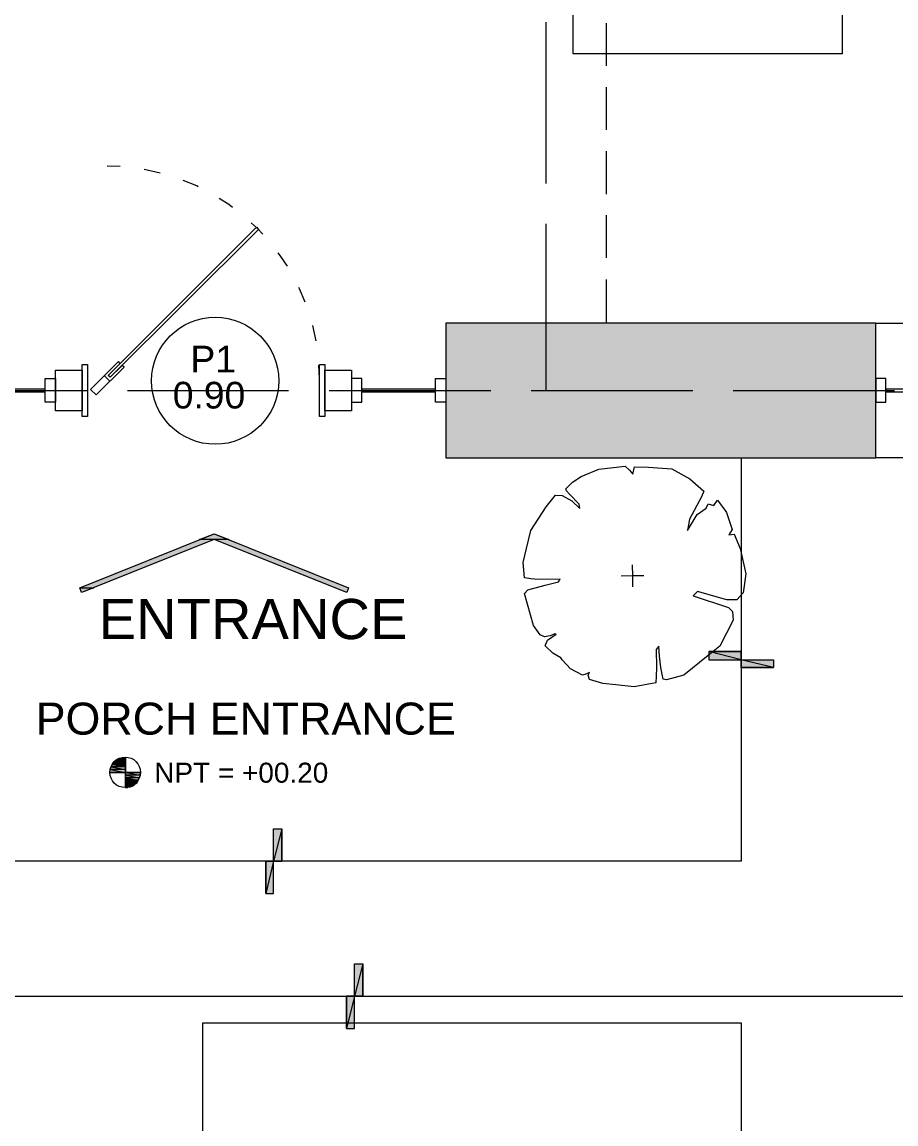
# Model space of a CAD drawing. Header units: metres. Extents: x 14 to 155, y 0 to 125.
# Drawn here: x 30.286 to 33.532, y 96.511 to 100.605 of the extents above; entities that cross this region are included whole.
import ezdxf

# ---------------------------------------------------------------- set-up
doc = ezdxf.new("R2010")
doc.units = ezdxf.units.M
doc.layers.add('PDF_Geometry', color=7, linetype='Continuous', true_color=0xc0c0c0)
doc.layers.add('PDF_Solid Fills', color=7, linetype='Continuous')
doc.layers.add('PDF_Text', color=255, linetype='Continuous')
doc.styles.add('PDF Arial', font='arial.ttf')

msp = doc.modelspace()

# ---------------------------------------------------------------- linework, layer by layer
at = {"layer": 'PDF_Geometry', "color": 0, "lineweight": 0}
for points in [[(32.3322, 101.387), (33.3325, 101.3871), (33.3325, 100.4877), (32.3323, 100.4877)], [(31.164, 99.8347), (30.6135, 99.2858), (30.6056, 99.2921), (31.1561, 99.8427)], [(30.5288, 99.1401), (30.5096, 99.1401), (30.5095, 99.3322), (30.5288, 99.3322)], [(30.5399, 99.2393), (30.5607, 99.2201), (30.6647, 99.3226), (30.6583, 99.329), (30.6135, 99.2858), (30.6056, 99.2921), (30.6504, 99.3369), (30.6439, 99.3434)], [(31.4105, 99.1402), (31.3913, 99.1402), (31.3913, 99.3322), (31.4105, 99.3322)], [(30.3719, 99.281), (30.4104, 99.281), (30.4104, 99.1929), (30.3719, 99.1929)], [(31.5482, 99.281), (31.5097, 99.281), (31.5097, 99.193), (31.5482, 99.193)], [(31.8218, 99.281), (31.8603, 99.281), (31.8603, 99.193), (31.8218, 99.193)], [(33.4942, 99.2811), (33.4574, 99.2811), (33.4574, 99.193), (33.4942, 99.193)], [(30.0967, 99.2314), (30.3719, 99.2314), (30.3719, 99.2409), (30.0967, 99.2409)], [(31.5482, 99.2314), (31.8218, 99.2314), (31.8218, 99.241), (31.5482, 99.241)], [(33.4942, 99.2315), (34.2192, 99.2315), (34.2192, 99.2411), (33.4942, 99.241)], [(32.542, 98.9402), (32.5548, 98.9257), (32.5612, 98.953), (32.6124, 98.9513), (32.6988, 98.9449), (32.766, 98.9082), (32.8188, 98.8618), (32.8093, 98.841), (32.7644, 98.7577), (32.758, 98.7161), (32.7932, 98.7753), (32.8268, 98.7993), (32.8349, 98.8154), (32.8557, 98.8089), (32.8684, 98.8281), (32.9005, 98.7865), (32.9021, 98.7833), (32.9229, 98.7193), (32.9116, 98.7002), (32.9309, 98.7018), (32.9533, 98.6489), (32.9741, 98.5545), (32.9644, 98.4841), (32.9404, 98.4585), (32.9037, 98.4585), (32.7948, 98.4888), (32.7788, 98.4729), (32.9101, 98.4297), (32.9245, 98.4152), (32.9277, 98.3833), (32.8781, 98.2856), (32.8349, 98.252), (32.7437, 98.1784), (32.6796, 98.1608), (32.6668, 98.164), (32.6588, 98.2072), (32.654, 98.2488), (32.6508, 98.2856), (32.6412, 98.2744), (32.6428, 98.2072), (32.6412, 98.1752), (32.6396, 98.1496), (32.5596, 98.1352), (32.4908, 98.1431), (32.4428, 98.148), (32.3932, 98.1624), (32.3883, 98.1784), (32.3932, 98.188), (32.3804, 98.1816), (32.3675, 98.1784), (32.3227, 98.2024), (32.2923, 98.236), (32.2875, 98.2424), (32.2572, 98.26), (32.2283, 98.2872), (32.2379, 98.308), (32.2699, 98.3304), (32.2651, 98.3321), (32.2475, 98.324), (32.2267, 98.3208), (32.2108, 98.3288), (32.1851, 98.3624), (32.1515, 98.4824), (32.1643, 98.4953), (32.2283, 98.5128), (32.278, 98.5257), (32.2843, 98.5352), (32.2027, 98.5336), (32.1755, 98.5368), (32.1515, 98.5401), (32.1467, 98.5977), (32.1595, 98.6488), (32.1755, 98.7161), (32.2331, 98.8041), (32.2667, 98.8473), (32.2923, 98.8457), (32.3276, 98.8265), (32.3579, 98.7977), (32.3547, 98.8138), (32.3195, 98.8505), (32.3083, 98.8634), (32.3051, 98.8713), (32.3307, 98.8953), (32.3627, 98.9161), (32.4283, 98.9433), (32.5259, 98.9546)], [(30.4999, 98.5032), (30.9993, 98.7033), (31.4985, 98.5032), (31.4921, 98.4856), (30.9993, 98.6825), (30.5063, 98.4856)], [(30.9993, 98.7032), (31.0536, 98.6824), (30.9449, 98.6824)], [(30.4999, 98.5032), (30.5527, 98.5032), (30.5063, 98.4856)], [(33.0765, 98.2072), (32.9565, 98.2072), (32.9565, 98.2665), (32.8365, 98.2664), (32.8365, 98.236), (33.0765, 98.236)], [(32.8365, 98.236), (32.9565, 98.236), (32.8365, 98.2664)], [(32.9565, 98.236), (32.8365, 98.2664), (32.9565, 98.2664)], [(32.9565, 98.2072), (33.0765, 98.2072), (32.9565, 98.236)], [(33.0765, 98.2072), (32.9565, 98.236), (33.0765, 98.236)], [(30.6377, 97.863), (30.6696, 97.8567), (30.6296, 97.8567)], [(30.6472, 97.8678), (30.6696, 97.863), (30.6377, 97.863)], [(30.6696, 97.863), (30.6377, 97.863), (30.6696, 97.8567)], [(30.6584, 97.871), (30.6696, 97.8678), (30.6472, 97.8678)], [(30.6696, 97.8678), (30.6472, 97.8678), (30.6696, 97.863)], [(30.6696, 97.8726), (30.6696, 97.871), (30.6584, 97.871)], [(30.6696, 97.871), (30.6584, 97.871), (30.6696, 97.8678)], [(30.6137, 97.8278), (30.6696, 97.8166), (30.612, 97.8166)], [(30.6169, 97.8374), (30.6696, 97.8279), (30.6137, 97.8279)], [(30.6696, 97.8278), (30.6137, 97.8278), (30.6696, 97.8166)], [(30.6216, 97.847), (30.6696, 97.8374), (30.6169, 97.8374)], [(30.6696, 97.8374), (30.6169, 97.8374), (30.6696, 97.8279)], [(30.6296, 97.8567), (30.6696, 97.8471), (30.6216, 97.8471)], [(30.6696, 97.847), (30.6216, 97.847), (30.6696, 97.8374)], [(30.6696, 97.8567), (30.6296, 97.8567), (30.6696, 97.8471)], [(30.7256, 97.8166), (30.6696, 97.8166), (30.724, 97.8071)], [(30.6696, 97.8166), (30.724, 97.8071), (30.6696, 97.8071)], [(30.724, 97.807), (30.6696, 97.807), (30.7224, 97.7974)], [(30.6696, 97.807), (30.7224, 97.7974), (30.6696, 97.7974)], [(30.7224, 97.7974), (30.6696, 97.7974), (30.7176, 97.7878)], [(30.6696, 97.7974), (30.7176, 97.7878), (30.6696, 97.7878)], [(30.7176, 97.7878), (30.6696, 97.7878), (30.7129, 97.7799)], [(30.6696, 97.7878), (30.7129, 97.7799), (30.6696, 97.7799)], [(30.7129, 97.7798), (30.6696, 97.7798), (30.7049, 97.7734)], [(30.6696, 97.7798), (30.7049, 97.7734), (30.6696, 97.7734)], [(30.7048, 97.7734), (30.6696, 97.7734), (30.6968, 97.767)], [(30.6696, 97.7734), (30.6968, 97.767), (30.6696, 97.767)], [(30.6968, 97.767), (30.6696, 97.767), (30.6889, 97.7638)], [(30.6696, 97.767), (30.6889, 97.7638), (30.6696, 97.7638)], [(30.6792, 97.7607), (30.6696, 97.7607), (30.6696, 97.7638)], [(30.6696, 97.7638), (30.6889, 97.7638), (30.6792, 97.7607)], [(30.6792, 97.7607), (30.6696, 97.7607)], [(30.6696, 97.7606), (30.6793, 97.7606)], [(31.2506, 97.607), (31.2506, 97.487), (31.1913, 97.487), (31.1913, 97.367), (31.2202, 97.367), (31.2202, 97.607)], [(31.2506, 97.487), (31.2506, 97.607), (31.2202, 97.487)], [(31.2506, 97.607), (31.2202, 97.487), (31.2202, 97.607)], [(31.2202, 97.3669), (31.2202, 97.4869), (31.1914, 97.3669)], [(31.2202, 97.4869), (31.1914, 97.3669), (31.1914, 97.4869)], [(31.5514, 97.1061), (31.5514, 96.9861), (31.4906, 96.9861), (31.4906, 96.8661), (31.5211, 96.8661), (31.5211, 97.1061)], [(31.5514, 96.9861), (31.5514, 97.1061), (31.5211, 96.9861)], [(31.5514, 97.1061), (31.5211, 96.9861), (31.5211, 97.1061)], [(31.5211, 96.866), (31.5211, 96.986), (31.4907, 96.866)], [(31.5211, 96.986), (31.4907, 96.866), (31.4907, 96.986)]]:
    msp.add_lwpolyline(points, close=True, dxfattribs=at)
for points in [[(32.2315, 100.6045), (32.2315, 100.0059)], [(32.4571, 100.4428), (32.4571, 100.6013)], [(32.4571, 100.2044), (32.4571, 100.3629)], [(32.4571, 99.9659), (32.4571, 100.126)], [(30.6503, 100.0683), (30.6023, 100.0699)], [(30.7991, 100.0443), (30.7399, 100.0572)], [(30.9399, 99.9931), (30.9352, 99.9963), (30.884, 100.0171)], [(31.068, 99.9163), (31.0536, 99.9274), (31.0184, 99.9498)], [(32.4571, 99.7291), (32.4571, 99.8875)], [(31.1801, 99.8171), (31.1592, 99.8395), (31.1368, 99.8587)], [(32.2315, 99.8556), (32.2315, 99.2362)], [(31.2713, 99.6987), (31.2473, 99.7339), (31.2377, 99.7483)], [(31.3369, 99.5642), (31.3161, 99.6138), (31.3145, 99.6186)], [(32.4571, 99.4859), (32.4571, 99.6491)], [(31.3786, 99.4202), (31.3657, 99.4779)], [(30.5911, 99.2921), (30.6119, 99.2713)], [(31.3913, 99.281), (31.3881, 99.3306)], [(29.927, 99.2361), (30.5271, 99.2362)], [(30.6776, 99.2362), (31.2761, 99.2362)], [(31.4266, 99.2362), (32.0267, 99.2362)], [(32.1771, 99.2362), (32.7772, 99.2362)], [(32.9277, 99.2362), (33.5262, 99.2363)], [(32.5516, 98.588), (32.5532, 98.548), (32.5116, 98.5464)], [(32.5948, 98.5481), (32.5531, 98.5481), (32.5531, 98.5064)], [(30.6696, 97.8726), (30.6696, 97.7606)], [(30.612, 97.8166), (30.7256, 97.8166)]]:
    msp.add_lwpolyline(points, dxfattribs=at)
at = {"layer": 'PDF_Geometry', "color": 0, "lineweight": 5}
for points in [[(33.4574, 99.4859), (31.8602, 99.4859), (31.8602, 98.9865), (33.4574, 98.9866)], [(33.4574, 99.4859), (34.2575, 99.486), (34.2576, 98.9866), (33.4574, 98.9866)], [(30.5096, 99.1609), (30.4104, 99.1609), (30.4104, 99.3113), (30.5095, 99.3113)], [(31.5097, 99.1609), (31.4105, 99.1609), (31.4105, 99.3114), (31.5097, 99.3114)], [(30.9577, 96.8868), (32.9565, 96.8869), (32.9566, 96.2867), (30.9577, 96.2867)]]:
    msp.add_lwpolyline(points, close=True, dxfattribs=at)
for points in [[(31.8602, 98.9865), (32.9564, 98.9866), (32.9565, 97.4871), (29.5845, 97.4869), (29.5845, 98.9864), (30.0598, 98.9865)], [(29.5848, 90.2357), (29.5846, 96.986), (33.6574, 96.9862), (33.6574, 98.9866)]]:
    msp.add_lwpolyline(points, dxfattribs=at)
at = {"layer": 'PDF_Geometry', "color": 0, "lineweight": 0}
for centre, radius in [((31.0032, 99.2722), 0.236), ((30.6688, 97.8174), 0.0568)]:
    msp.add_circle(centre, radius, dxfattribs=at)
at = {"layer": 'PDF_Solid Fills', "color": 0, "transparency": 33554559}
for points in [[(33.4574, 99.4859), (31.8602, 99.4859), (33.4574, 98.9866)], [(31.8602, 99.4859), (33.4574, 98.9866), (31.8602, 98.9865)], [(30.9449, 98.6825), (30.5528, 98.5032), (30.4999, 98.5032)], [(30.9993, 98.6825), (30.9449, 98.6825), (30.5528, 98.5032)], [(30.9449, 98.6825), (31.0537, 98.6825), (30.9993, 98.7032)], [(30.9993, 98.6825), (31.4457, 98.5032), (31.4986, 98.5032)], [(30.9993, 98.6825), (31.0536, 98.6825), (31.4986, 98.5032)], [(30.4999, 98.5032), (30.5063, 98.4856), (30.5527, 98.5032)], [(31.4457, 98.5032), (31.4986, 98.5032), (31.4921, 98.4856)], [(32.8365, 98.2664), (32.9566, 98.236), (32.9566, 98.2665)], [(32.8365, 98.236), (32.9566, 98.236), (32.8365, 98.2664)], [(32.9566, 98.236), (33.0766, 98.2072), (33.0766, 98.236)], [(32.9566, 98.2072), (33.0766, 98.2072), (32.9566, 98.236)], [(30.6296, 97.8567), (30.6696, 97.8567), (30.6376, 97.863)], [(30.6375, 97.863), (30.6695, 97.863), (30.6471, 97.8678)], [(30.6376, 97.863), (30.6696, 97.8567), (30.6696, 97.863)], [(30.6471, 97.8678), (30.6696, 97.8678), (30.6584, 97.871)], [(30.6471, 97.8678), (30.6695, 97.863), (30.6695, 97.8678)], [(30.6584, 97.871), (30.6696, 97.871), (30.6696, 97.8726)], [(30.6584, 97.871), (30.6696, 97.8678), (30.6696, 97.871)], [(30.612, 97.8165), (30.6696, 97.8165), (30.6136, 97.8278)], [(30.6136, 97.8278), (30.6695, 97.8278), (30.6168, 97.8374)], [(30.6136, 97.8278), (30.6696, 97.8165), (30.6696, 97.8278)], [(30.6168, 97.8374), (30.6695, 97.8278), (30.6695, 97.8374)], [(30.6169, 97.8374), (30.6696, 97.8374), (30.6216, 97.847)], [(30.6216, 97.8469), (30.6696, 97.8469), (30.6296, 97.8566)], [(30.6216, 97.847), (30.6696, 97.8374), (30.6696, 97.847)], [(30.6296, 97.8566), (30.6696, 97.8469), (30.6696, 97.8566)], [(30.6696, 97.8166), (30.724, 97.807), (30.7257, 97.8166)], [(30.6696, 97.807), (30.724, 97.807), (30.6696, 97.8166)], [(30.6696, 97.807), (30.7224, 97.7974), (30.724, 97.807)], [(30.6696, 97.7974), (30.7224, 97.7974), (30.6696, 97.807)], [(30.6696, 97.7974), (30.7176, 97.7878), (30.7224, 97.7974)], [(30.6696, 97.7878), (30.7176, 97.7878), (30.6696, 97.7974)], [(30.6696, 97.7878), (30.7129, 97.7798), (30.7176, 97.7878)], [(30.6696, 97.7798), (30.7129, 97.7798), (30.6696, 97.7878)], [(30.6696, 97.7798), (30.7048, 97.7734), (30.7129, 97.7798)], [(30.6696, 97.7734), (30.7048, 97.7734), (30.6696, 97.7798)], [(30.6696, 97.7734), (30.6968, 97.767), (30.7048, 97.7734)], [(30.6696, 97.767), (30.6968, 97.767), (30.6696, 97.7734)], [(30.6696, 97.767), (30.6888, 97.7638), (30.6968, 97.767)], [(30.6696, 97.7638), (30.6888, 97.7638), (30.6696, 97.767)], [(30.6696, 97.7606), (30.6793, 97.7606), (30.6696, 97.7638)], [(30.6696, 97.7638), (30.6793, 97.7606), (30.6888, 97.7638)], [(31.2201, 97.607), (31.2201, 97.4869), (31.2506, 97.607)], [(31.2201, 97.4869), (31.2506, 97.4869), (31.2506, 97.607)], [(31.1914, 97.4869), (31.1914, 97.3669), (31.2202, 97.4869)], [(31.1914, 97.3669), (31.2202, 97.3669), (31.2202, 97.4869)], [(31.5211, 97.1061), (31.5211, 96.9861), (31.5514, 97.1061)], [(31.5211, 96.9861), (31.5514, 96.9861), (31.5514, 97.1061)], [(31.4906, 96.9861), (31.4906, 96.866), (31.5211, 96.9861)], [(31.4906, 96.866), (31.5211, 96.866), (31.5211, 96.9861)]]:
    msp.add_solid(points, dxfattribs=at)

# ---------------------------------------------------------------- texts
at = {"layer": 'PDF_Text', "color": 0, "attachment_point": 7, "rotation": 0.0022, "style": 'PDF Arial'}
for s, insert, char_height in [('P1', (30.9112, 99.3034), 0.09912), ('0.90', (30.8456, 99.1679), 0.09912), ('ENTRANCE', (30.5703, 98.3102), 0.1493), ('PORCH ENTRANCE', (30.3367, 97.9558), 0.118948), ('NPT = +00.20', (30.7768, 97.7778), 0.074346)]:
    msp.add_mtext(s, dxfattribs=dict(at, insert=insert, char_height=char_height))

doc.saveas('drawing.dxf')
